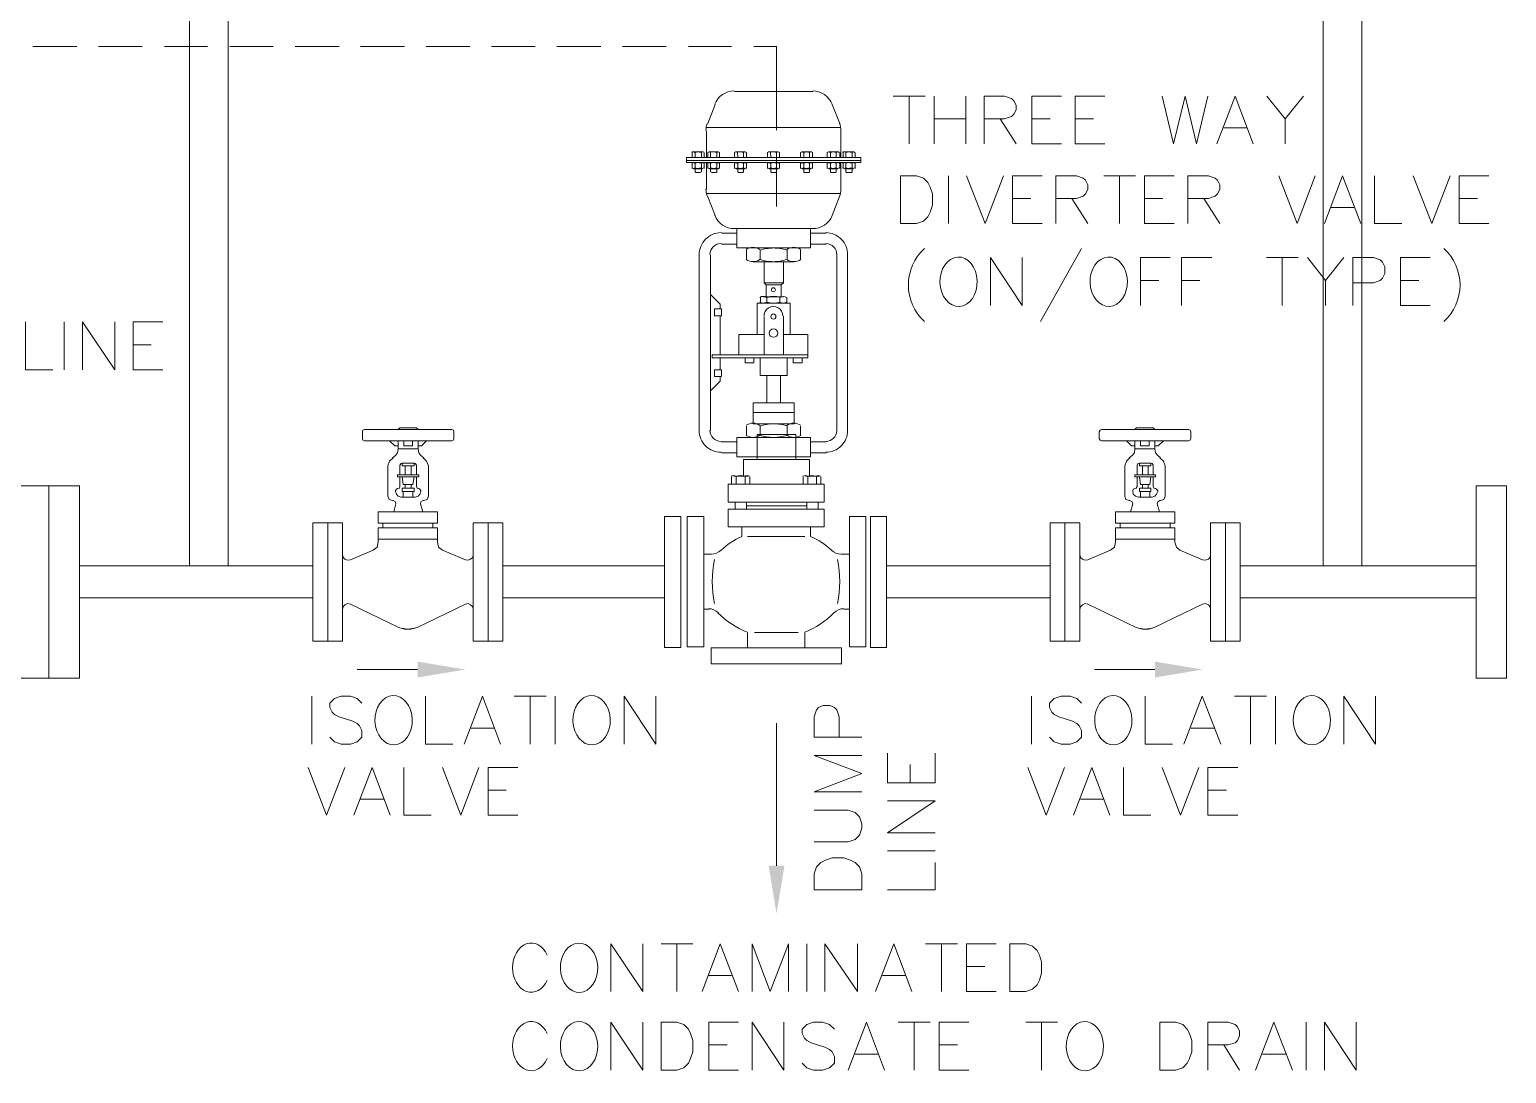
# Model space of a CAD drawing. Header units: inches. Extents: x -25.8 to 20.6, y -10.8 to 19.8.
# Drawn here: x -20.871 to -17.7, y 10.32 to 12.562 of the extents above; entities that cross this region are included whole.
import ezdxf

# ---------------------------------------------------------------- set-up
doc = ezdxf.new("R2010")
doc.units = ezdxf.units.IN
doc.header["$MEASUREMENT"] = 0
doc.layers.add('PDF_$RECOVER_951002102108-21', color=7, linetype='Continuous')
doc.layers.add('PDF_0', color=7, linetype='Continuous')

msp = doc.modelspace()

# ---------------------------------------------------------------- linework, layer by layer
at = {"layer": 'PDF_$RECOVER_951002102108-21', "lineweight": 0}
for points in [[(-20.1511, 11.7031), (-20.1548, 11.7019), (-20.156, 11.6982), (-20.156, 11.6836), (-20.1548, 11.6799), (-20.1511, 11.6787), (-19.9642, 11.6787), (-19.9606, 11.6799), (-19.9594, 11.6836), (-19.9594, 11.6982), (-19.9606, 11.7019), (-19.9642, 11.7031)], [(-18.3775, 11.6836), (-18.3788, 11.6799), (-18.3824, 11.6787), (-18.5693, 11.6787), (-18.5718, 11.6799), (-18.5742, 11.6836), (-18.5742, 11.6982), (-18.5718, 11.7019), (-18.5693, 11.7031), (-18.3824, 11.7031), (-18.3788, 11.7019), (-18.3775, 11.6982)], [(-20.0449, 11.631), (-20.0705, 11.631), (-20.0705, 11.6249), (-20.0449, 11.6249)], [(-20.0351, 11.6054), (-20.0803, 11.6054), (-20.0803, 11.6017), (-20.0351, 11.6017)], [(-20.0449, 11.5773), (-20.0705, 11.5773), (-20.0705, 11.57), (-20.0449, 11.57)], [(-18.4533, 11.6054), (-18.4533, 11.6017), (-18.4972, 11.6017), (-18.4972, 11.6054)], [(-18.4875, 11.57), (-18.4875, 11.5773), (-18.463, 11.5773), (-18.463, 11.57)], [(-19.9948, 11.5016), (-19.9948, 11.526), (-20.0546, 11.526), (-20.062, 11.526), (-20.1218, 11.526), (-20.1218, 11.5016), (-20.062, 11.5016), (-20.0546, 11.5016)], [(-18.4117, 11.5016), (-18.4117, 11.526), (-18.4716, 11.526), (-18.4789, 11.526), (-18.5388, 11.526), (-18.5388, 11.5016), (-18.4789, 11.5016), (-18.4716, 11.5016)], [(-20.2305, 11.2487), (-20.1988, 11.2487), (-20.1988, 11.5028), (-20.2305, 11.5028), (-20.2623, 11.5028), (-20.2623, 11.2487)], [(-19.8861, 11.5016), (-19.8861, 11.3757)], [(-18.6475, 11.2487), (-18.6475, 11.3757), (-18.6475, 11.2499), (-18.6475, 11.3757), (-18.6475, 11.5016), (-18.6475, 11.3757), (-18.6475, 11.5028), (-18.6792, 11.5028), (-18.6792, 11.2487)], [(-18.303, 11.2487), (-18.3348, 11.2487), (-18.3348, 11.5028), (-18.303, 11.5028), (-18.2713, 11.5028), (-18.2713, 11.2487)], [(-19.8861, 11.2499), (-19.8861, 11.3757)]]:
    msp.add_lwpolyline(points, close=True, dxfattribs=at)
for points in [[(-20.0791, 11.7031), (-20.0754, 11.7068)], [(-20.0766, 11.7055), (-20.0754, 11.7068), (-20.0607, 11.7068), (-20.0546, 11.7068), (-20.04, 11.7068), (-20.0363, 11.7031)], [(-20.0387, 11.7055), (-20.04, 11.7068)], [(-18.4948, 11.7055), (-18.4936, 11.7068), (-18.4972, 11.7031)], [(-18.4936, 11.7068), (-18.4789, 11.7068), (-18.4728, 11.7068), (-18.4582, 11.7068)], [(-18.4545, 11.7031), (-18.4582, 11.7068), (-18.4569, 11.7055)], [(-20.0974, 11.6787), (-20.0864, 11.6677), (-20.0791, 11.6677)], [(-20.0791, 11.6787), (-20.0791, 11.6616)], [(-20.0668, 11.6787), (-20.0668, 11.6677), (-20.0607, 11.6677), (-20.0546, 11.6677), (-20.0485, 11.6677), (-20.0485, 11.6787)], [(-20.018, 11.6787), (-20.029, 11.6677), (-20.0363, 11.6677)], [(-20.0363, 11.6787), (-20.0363, 11.6616)], [(-18.5156, 11.6787), (-18.5046, 11.6677), (-18.4972, 11.6677)], [(-18.4972, 11.6787), (-18.4972, 11.6616), (-18.4985, 11.653), (-18.5033, 11.6469), (-18.5095, 11.642)], [(-18.4545, 11.6787), (-18.4545, 11.6616), (-18.4728, 11.6616), (-18.4789, 11.6616), (-18.4972, 11.6616)], [(-18.4667, 11.6787), (-18.4667, 11.6677), (-18.4728, 11.6677), (-18.4789, 11.6677), (-18.485, 11.6677), (-18.485, 11.6787)], [(-18.4362, 11.6787), (-18.4472, 11.6677), (-18.4545, 11.6677)], [(-20.09, 11.642), (-20.0974, 11.6347), (-20.101, 11.6249), (-20.101, 11.5675), (-20.101, 11.5602), (-20.0986, 11.5529), (-20.0913, 11.5504), (-20.09, 11.5504), (-20.0852, 11.548), (-20.0839, 11.5431), (-20.0888, 11.526)], [(-20.0241, 11.642), (-20.0302, 11.6469), (-20.0351, 11.653), (-20.0363, 11.6616), (-20.0546, 11.6616), (-20.0607, 11.6616), (-20.0791, 11.6616), (-20.0803, 11.653), (-20.0852, 11.6469), (-20.0913, 11.642)], [(-20.0265, 11.526), (-20.0314, 11.5431), (-20.0302, 11.548), (-20.0253, 11.5504), (-20.0241, 11.5504), (-20.0168, 11.5529), (-20.0143, 11.5602), (-20.0143, 11.5675), (-20.0143, 11.6249), (-20.018, 11.6347), (-20.0253, 11.642)], [(-18.507, 11.526), (-18.5021, 11.5431), (-18.5033, 11.548), (-18.5082, 11.5504), (-18.5095, 11.5504), (-18.5168, 11.5529), (-18.5192, 11.5602), (-18.5192, 11.5675), (-18.5192, 11.6249), (-18.5156, 11.6347), (-18.5082, 11.642)], [(-18.4545, 11.6616), (-18.4533, 11.653), (-18.4484, 11.6469), (-18.4423, 11.642)], [(-18.4435, 11.642), (-18.4362, 11.6347), (-18.4325, 11.6249), (-18.4325, 11.5675), (-18.4325, 11.5602), (-18.4349, 11.5529), (-18.4423, 11.5504), (-18.4435, 11.5504), (-18.4484, 11.548), (-18.4496, 11.5431), (-18.4447, 11.526)], [(-20.0705, 11.631), (-20.0729, 11.6298), (-20.0754, 11.6262), (-20.0754, 11.6054)], [(-20.0644, 11.6249), (-20.0644, 11.6054)], [(-20.051, 11.6249), (-20.051, 11.6054)], [(-20.04, 11.6054), (-20.04, 11.6262), (-20.0424, 11.6298), (-20.0449, 11.631)], [(-18.4924, 11.6054), (-18.4924, 11.6262), (-18.4911, 11.6298), (-18.4875, 11.631), (-18.4875, 11.6249), (-18.463, 11.6249), (-18.463, 11.631), (-18.4606, 11.6298), (-18.4582, 11.6262), (-18.4582, 11.6054)], [(-18.463, 11.631), (-18.4875, 11.631)], [(-18.4814, 11.6249), (-18.4814, 11.6054)], [(-18.4691, 11.6249), (-18.4691, 11.6054)], [(-20.04, 11.6017), (-20.04, 11.581), (-20.0387, 11.5773), (-20.0351, 11.5761), (-20.0326, 11.5749), (-20.0302, 11.5712), (-20.0302, 11.57), (-20.0326, 11.5639), (-20.0363, 11.5602), (-20.0424, 11.5577), (-20.0729, 11.5577), (-20.0791, 11.5602), (-20.0827, 11.5639), (-20.0852, 11.57), (-20.0852, 11.5712), (-20.0827, 11.5749), (-20.0803, 11.5761), (-20.0766, 11.5773), (-20.0754, 11.581), (-20.0754, 11.6017)], [(-20.0705, 11.6017), (-20.0681, 11.5846), (-20.0473, 11.5846), (-20.0449, 11.6017)], [(-20.0644, 11.5846), (-20.0644, 11.5773)], [(-20.051, 11.5846), (-20.051, 11.5773)], [(-18.4582, 11.6017), (-18.4582, 11.581), (-18.4569, 11.5773), (-18.4533, 11.5761), (-18.4508, 11.5749), (-18.4484, 11.5712), (-18.4484, 11.57), (-18.4508, 11.5639), (-18.4545, 11.5602), (-18.4606, 11.5577), (-18.4899, 11.5577), (-18.496, 11.5602), (-18.5009, 11.5639), (-18.5021, 11.57), (-18.5021, 11.5712), (-18.5009, 11.5749), (-18.4972, 11.5761), (-18.4948, 11.5773), (-18.4924, 11.581), (-18.4924, 11.6017)], [(-18.463, 11.6017), (-18.4655, 11.5846), (-18.485, 11.5846), (-18.4875, 11.6017)], [(-18.4814, 11.5846), (-18.4814, 11.5773)], [(-18.4691, 11.5846), (-18.4691, 11.5773)], [(-20.0681, 11.57), (-20.0681, 11.5577)], [(-20.0473, 11.57), (-20.0473, 11.5577)], [(-18.485, 11.57), (-18.485, 11.5577)], [(-18.4655, 11.57), (-18.4655, 11.5577)], [(-19.9948, 11.4674), (-19.9948, 11.4918), (-20.0546, 11.4918), (-20.062, 11.4918), (-20.1218, 11.4918), (-20.1218, 11.4674)], [(-20.112, 11.5016), (-20.112, 11.4918)], [(-20.0045, 11.5016), (-20.0045, 11.4918)], [(-19.9178, 11.5016), (-19.9178, 11.2487), (-19.8861, 11.2487), (-19.8861, 11.3757), (-19.8861, 11.5028), (-19.9178, 11.5028)], [(-19.8861, 11.5028), (-19.8543, 11.5028), (-19.8543, 11.2487), (-19.8861, 11.2487)], [(-18.6475, 11.5028), (-18.6157, 11.5028)], [(-18.6157, 11.5016), (-18.6157, 11.2487), (-18.6475, 11.2487)], [(-18.4117, 11.4674), (-18.4117, 11.4918), (-18.4716, 11.4918), (-18.4789, 11.4918), (-18.5388, 11.4918), (-18.5388, 11.4674), (-18.5388, 11.4649), (-18.5388, 11.4613), (-18.5412, 11.4503), (-18.5498, 11.4442), (-18.5986, 11.4234), (-18.6047, 11.4222), (-18.6096, 11.4246), (-18.6145, 11.4283), (-18.6157, 11.4344)], [(-18.529, 11.5016), (-18.529, 11.4918)], [(-18.4215, 11.5016), (-18.4215, 11.4918)], [(-20.1988, 11.4344), (-20.1975, 11.4283), (-20.1939, 11.4246), (-20.1878, 11.4222), (-20.1817, 11.4234), (-20.1328, 11.4442), (-20.1243, 11.4503), (-20.1218, 11.4613), (-20.1218, 11.4649), (-20.1218, 11.4674), (-19.9948, 11.4674), (-19.9948, 11.4649), (-19.9948, 11.4613), (-19.9923, 11.4503), (-19.9838, 11.4442), (-19.9349, 11.4234), (-19.9288, 11.4222), (-19.9239, 11.4246), (-19.919, 11.4283), (-19.9178, 11.4344)], [(-18.3348, 11.4344), (-18.336, 11.4283), (-18.3397, 11.4246), (-18.3458, 11.4222), (-18.3519, 11.4234), (-18.4007, 11.4442), (-18.4081, 11.4503), (-18.4117, 11.4613), (-18.4117, 11.4649), (-18.4117, 11.4674), (-18.5388, 11.4674)], [(-19.9178, 11.3171), (-19.919, 11.322), (-19.9239, 11.3269), (-19.9288, 11.3293), (-19.9349, 11.3281), (-20.0387, 11.278), (-20.0522, 11.2744), (-20.0656, 11.2744), (-20.0778, 11.278), (-20.1817, 11.3281), (-20.1878, 11.3293), (-20.1939, 11.3269), (-20.1975, 11.322), (-20.1988, 11.3171)], [(-18.3348, 11.3171), (-18.336, 11.322), (-18.3397, 11.3269), (-18.3458, 11.3293), (-18.3519, 11.3281), (-18.4557, 11.278), (-18.4679, 11.2744), (-18.4814, 11.2744), (-18.4948, 11.278), (-18.5986, 11.3281), (-18.6047, 11.3293), (-18.6096, 11.3269), (-18.6145, 11.322), (-18.6157, 11.3171)], [(-20.0729, 11.2768), (-20.0583, 11.2744), (-20.0436, 11.2768)], [(-18.4899, 11.2768), (-18.4753, 11.2744), (-18.4606, 11.2768)]]:
    msp.add_lwpolyline(points, dxfattribs=at)
at = {"layer": 'PDF_0', "lineweight": 0}
for points in [[(-20.5273, 11.41), (-20.4443, 11.41), (-20.4443, 12.9515), (-20.5273, 12.9515)], [(-18.0099, 11.41), (-18.0929, 11.41), (-18.0929, 12.9515), (-18.0099, 12.9515)], [(-19.4598, 12.287), (-19.4598, 12.276), (-19.086, 12.276), (-19.086, 12.287)], [(-19.0005, 12.1453), (-19.0005, 12.2479), (-18.9663, 12.2479), (-18.9516, 12.243), (-18.9419, 12.2332), (-18.937, 12.2235), (-18.9321, 12.2088), (-18.9321, 12.1844), (-18.937, 12.1697), (-18.9419, 12.1599), (-18.9516, 12.1502), (-18.9663, 12.1453)], [(-19.3999, 11.9474), (-19.3999, 11.9621), (-19.3853, 11.9621), (-19.3853, 11.9474)], [(-19.3853, 11.8167), (-19.3999, 11.8167), (-19.3999, 11.8314), (-19.3853, 11.8314)], [(-19.3156, 11.846), (-19.3156, 11.857), (-19.334, 11.857), (-19.334, 11.846)], [(-19.2118, 11.846), (-19.2118, 11.857), (-19.2313, 11.857), (-19.2313, 11.846)], [(-19.2289, 11.7153), (-19.3169, 11.7153), (-19.3169, 11.7605), (-19.2289, 11.7605)], [(-19.3523, 11.686), (-19.3523, 11.6445), (-19.2729, 11.6445), (-19.1935, 11.6445), (-19.1935, 11.686)], [(-20.8938, 11.1693), (-20.829, 11.1693), (-20.829, 11.5822), (-20.8938, 11.5822)], [(-20.829, 11.1693), (-20.7631, 11.1693), (-20.7631, 11.5822), (-20.829, 11.5822)], [(-19.3706, 11.5468), (-19.1642, 11.5468), (-19.1642, 11.5858), (-19.3706, 11.5858)], [(-17.7644, 11.1693), (-17.6996, 11.1693), (-17.6996, 11.5822), (-17.7644, 11.5822)], [(-19.472, 11.5162), (-19.472, 11.2353), (-19.5074, 11.2353), (-19.5074, 11.5162)], [(-19.4231, 11.2365), (-19.4231, 11.5162), (-19.4585, 11.5162), (-19.4585, 11.377), (-19.4585, 11.2365)], [(-19.3706, 11.5321), (-19.3706, 11.4942), (-19.1642, 11.4942), (-19.1642, 11.5321)], [(-19.1104, 11.2365), (-19.1104, 11.5162), (-19.075, 11.5162), (-19.075, 11.377), (-19.075, 11.2365)], [(-19.031, 11.5162), (-19.031, 11.2353), (-19.0652, 11.2353), (-19.0652, 11.5162)], [(-19.0836, 10.7149), (-19.1862, 10.7149), (-19.1862, 10.7491), (-19.1813, 10.7638), (-19.1715, 10.7736), (-19.1617, 10.7784), (-19.1471, 10.7833), (-19.1226, 10.7833), (-19.108, 10.7784), (-19.0982, 10.7736), (-19.0884, 10.7638), (-19.0836, 10.7491)], [(-18.766, 10.4963), (-18.766, 10.5989), (-18.7318, 10.5989), (-18.7171, 10.594), (-18.7073, 10.5842), (-18.7024, 10.5745), (-18.6976, 10.5598), (-18.6976, 10.5354), (-18.7024, 10.5207), (-18.7073, 10.5109), (-18.7171, 10.5012), (-18.7318, 10.4963)], [(-19.5147, 10.3277), (-19.5147, 10.4303), (-19.4805, 10.4303), (-19.4659, 10.4254), (-19.4561, 10.4157), (-19.4512, 10.4059), (-19.4463, 10.3912), (-19.4463, 10.3668), (-19.4512, 10.3521), (-19.4561, 10.3424), (-19.4659, 10.3326), (-19.4805, 10.3277)], [(-18.4435, 10.3277), (-18.4435, 10.4303), (-18.4093, 10.4303), (-18.3946, 10.4254), (-18.3849, 10.4157), (-18.38, 10.4059), (-18.3751, 10.3912), (-18.3751, 10.3668), (-18.38, 10.3521), (-18.3849, 10.3424), (-18.3946, 10.3326), (-18.4093, 10.3277)]]:
    msp.add_lwpolyline(points, close=True, dxfattribs=at)
for points in [[(-20.8632, 12.5252), (-20.7692, 12.5252)], [(-20.7228, 12.5252), (-20.6287, 12.5252)], [(-20.5811, 12.5252), (-20.4883, 12.5252)], [(-20.4406, 12.5252), (-20.3478, 12.5252)], [(-20.3001, 12.5252), (-20.2061, 12.5252)], [(-20.1597, 12.5252), (-20.0656, 12.5252)], [(-20.0192, 12.5252), (-19.9251, 12.5252)], [(-19.8787, 12.5252), (-19.7847, 12.5252)], [(-19.7383, 12.5252), (-19.6442, 12.5252)], [(-19.5978, 12.5252), (-19.5037, 12.5252)], [(-19.4561, 12.5252), (-19.3633, 12.5252)], [(-19.3156, 12.5252), (-19.2668, 12.5252), (-19.2668, 12.4287)], [(-19.2668, 12.4616), (-19.2668, 12.3456)], [(-19.4146, 12.3603), (-19.3987, 12.4006)], [(-19.3572, 12.4287), (-19.1886, 12.4287)], [(-19.1312, 12.3603), (-19.1471, 12.4006)], [(-19.0164, 12.4189), (-18.948, 12.4189)], [(-18.9822, 12.4189), (-18.9822, 12.3163)], [(-18.9284, 12.3163), (-18.9284, 12.4189)], [(-18.86, 12.4189), (-18.86, 12.3163)], [(-18.8209, 12.3163), (-18.8209, 12.4189), (-18.777, 12.4189), (-18.7623, 12.414), (-18.7574, 12.4091), (-18.7525, 12.3993), (-18.7525, 12.3896), (-18.7574, 12.3798), (-18.7623, 12.3749), (-18.777, 12.37), (-18.8209, 12.37)], [(-18.6548, 12.3163), (-18.7183, 12.3163), (-18.7183, 12.4189), (-18.6548, 12.4189)], [(-18.562, 12.3163), (-18.6255, 12.3163), (-18.6255, 12.4189), (-18.562, 12.4189)], [(-18.4386, 12.4189), (-18.4142, 12.3163), (-18.3897, 12.4189), (-18.3653, 12.3163), (-18.3409, 12.4189)], [(-18.3213, 12.3163), (-18.2823, 12.4189), (-18.2432, 12.3163)], [(-18.2139, 12.4189), (-18.1748, 12.37), (-18.1357, 12.4189)], [(-18.9284, 12.37), (-18.86, 12.37)], [(-18.7867, 12.37), (-18.7525, 12.3163)], [(-18.7183, 12.37), (-18.6792, 12.37)], [(-18.6255, 12.37), (-18.5864, 12.37)], [(-18.1748, 12.37), (-18.1748, 12.3163)], [(-19.417, 12.3517), (-19.1287, 12.3517)], [(-19.417, 12.287), (-19.417, 12.3444)], [(-18.3067, 12.3505), (-18.2578, 12.3505)], [(-19.4598, 12.2809), (-19.086, 12.2809)], [(-19.4219, 12.298), (-19.4219, 12.287), (-19.4476, 12.287), (-19.4476, 12.298)], [(-19.4476, 12.2638), (-19.4476, 12.2748)], [(-19.4256, 12.2992), (-19.4451, 12.2992)], [(-19.4256, 12.276), (-19.4451, 12.276)], [(-19.428, 12.298), (-19.428, 12.287)], [(-19.428, 12.2638), (-19.428, 12.2748)], [(-19.4219, 12.2638), (-19.4219, 12.2748)], [(-19.417, 12.276), (-19.417, 12.2186)], [(-19.3914, 12.2992), (-19.4121, 12.2992)], [(-19.3914, 12.276), (-19.4109, 12.276)], [(-19.334, 12.2992), (-19.3547, 12.2992)], [(-19.334, 12.276), (-19.3535, 12.276)], [(-19.2631, 12.2992), (-19.2839, 12.2992)], [(-19.2631, 12.276), (-19.2827, 12.276)], [(-19.2668, 12.2992), (-19.2668, 12.1819)], [(-19.2118, 12.2992), (-19.191, 12.2992)], [(-19.2118, 12.276), (-19.1923, 12.276)], [(-19.1544, 12.2992), (-19.1336, 12.2992)], [(-19.1544, 12.276), (-19.1349, 12.276)], [(-19.1312, 12.2638), (-19.1312, 12.2748)], [(-19.1239, 12.298), (-19.1239, 12.287), (-19.0982, 12.287), (-19.0982, 12.298)], [(-19.1239, 12.2638), (-19.1239, 12.2748)], [(-19.1202, 12.2992), (-19.1007, 12.2992)], [(-19.1202, 12.276), (-19.1019, 12.276)], [(-19.1043, 12.298), (-19.1043, 12.287)], [(-19.1043, 12.2638), (-19.1043, 12.2748)], [(-19.0982, 12.2638), (-19.0982, 12.2748)], [(-19.4256, 12.2625), (-19.4451, 12.2625)], [(-19.4414, 12.2625), (-19.4414, 12.2564), (-19.4402, 12.2552), (-19.4305, 12.2552), (-19.428, 12.2564), (-19.428, 12.2625)], [(-19.3914, 12.2625), (-19.4109, 12.2625)], [(-19.4085, 12.2625), (-19.4085, 12.2564), (-19.406, 12.2552), (-19.3962, 12.2552), (-19.395, 12.2564), (-19.395, 12.2625)], [(-19.334, 12.2625), (-19.3535, 12.2625)], [(-19.3498, 12.2625), (-19.3498, 12.2564), (-19.3486, 12.2552), (-19.3388, 12.2552), (-19.3376, 12.2564), (-19.3376, 12.2625)], [(-19.2631, 12.2625), (-19.2827, 12.2625)], [(-19.279, 12.2625), (-19.279, 12.2564), (-19.2778, 12.2552), (-19.268, 12.2552), (-19.2668, 12.2564), (-19.2668, 12.2625)], [(-19.2118, 12.2625), (-19.1923, 12.2625)], [(-19.1959, 12.2625), (-19.1959, 12.2564), (-19.1971, 12.2552), (-19.2069, 12.2552), (-19.2081, 12.2564), (-19.2081, 12.2625)], [(-19.1544, 12.2625), (-19.1349, 12.2625)], [(-19.1385, 12.2625), (-19.1385, 12.2564), (-19.1397, 12.2552), (-19.1495, 12.2552), (-19.1507, 12.2564), (-19.1507, 12.2625)], [(-19.1202, 12.2625), (-19.1019, 12.2625)], [(-19.1043, 12.2625), (-19.1043, 12.2564), (-19.1055, 12.2552), (-19.1165, 12.2552), (-19.1178, 12.2564), (-19.1178, 12.2625)], [(-18.8979, 12.1453), (-18.8979, 12.2479)], [(-18.8588, 12.2479), (-18.8185, 12.1453), (-18.7794, 12.2479)], [(-18.6963, 12.1453), (-18.7599, 12.1453), (-18.7599, 12.2479), (-18.6963, 12.2479)], [(-18.667, 12.1453), (-18.667, 12.2479), (-18.6231, 12.2479), (-18.6084, 12.243), (-18.6035, 12.2381), (-18.5986, 12.2283), (-18.5986, 12.2186), (-18.6035, 12.2088), (-18.6084, 12.2039), (-18.6231, 12.199), (-18.667, 12.199)], [(-18.5644, 12.2479), (-18.496, 12.2479)], [(-18.5302, 12.2479), (-18.5302, 12.1453)], [(-18.413, 12.1453), (-18.4765, 12.1453), (-18.4765, 12.2479), (-18.413, 12.2479)], [(-18.3836, 12.1453), (-18.3836, 12.2479), (-18.3397, 12.2479), (-18.325, 12.243), (-18.3201, 12.2381), (-18.3152, 12.2283), (-18.3152, 12.2186), (-18.3201, 12.2088), (-18.325, 12.2039), (-18.3397, 12.199), (-18.3836, 12.199)], [(-18.1882, 12.2479), (-18.1491, 12.1453), (-18.11, 12.2479)], [(-18.0905, 12.1453), (-18.0514, 12.2479), (-18.0123, 12.1453)], [(-17.983, 12.2479), (-17.983, 12.1453), (-17.9244, 12.1453)], [(-17.8999, 12.2479), (-17.8596, 12.1453), (-17.8205, 12.2479)], [(-17.7375, 12.1453), (-17.801, 12.1453), (-17.801, 12.2479), (-17.7375, 12.2479)], [(-19.417, 12.21), (-19.1287, 12.21)], [(-19.4146, 12.2027), (-19.3987, 12.1624)], [(-18.7599, 12.199), (-18.7208, 12.199)], [(-18.6328, 12.199), (-18.5986, 12.1453)], [(-18.4765, 12.199), (-18.4374, 12.199)], [(-18.3494, 12.199), (-18.3152, 12.1453)], [(-18.0758, 12.1795), (-18.027, 12.1795)], [(-17.801, 12.199), (-17.7619, 12.199)], [(-19.3523, 12.1245), (-19.3853, 12.1245)], [(-19.1935, 12.1343), (-19.1935, 12.0928), (-19.3523, 12.0928), (-19.3523, 12.1343)], [(-19.1935, 12.1245), (-19.1605, 12.1245)], [(-19.3523, 12.1013), (-19.3853, 12.1013)], [(-19.3315, 12.0879), (-19.3315, 12.0671)], [(-19.3169, 12.0928), (-19.2289, 12.0928)], [(-19.2436, 12.0879), (-19.2436, 12.0671)], [(-19.2155, 12.0879), (-19.2155, 12.0671)], [(-19.1935, 12.1013), (-19.1605, 12.1013)], [(-18.6121, 12.0915), (-18.7, 11.9352)], [(-19.4085, 11.7007), (-19.4085, 12.0781)], [(-19.3169, 12.0634), (-19.2289, 12.0634)], [(-19.2936, 12.0634), (-19.2936, 12.0182), (-19.2521, 12.0182), (-19.2521, 12.0634)], [(-18.8075, 11.9694), (-18.8075, 12.072), (-18.7391, 11.9694), (-18.7391, 12.072)], [(-18.485, 11.9694), (-18.485, 12.072), (-18.4215, 12.072)], [(-18.3971, 11.9694), (-18.3971, 12.072), (-18.3323, 12.072)], [(-18.2151, 12.072), (-18.1467, 12.072)], [(-18.1809, 12.072), (-18.1809, 11.9694)], [(-18.1271, 12.072), (-18.088, 12.0231), (-18.049, 12.072)], [(-18.0294, 11.9694), (-18.0294, 12.072), (-17.9854, 12.072), (-17.9708, 12.0671), (-17.9659, 12.0622), (-17.961, 12.0524), (-17.961, 12.0378), (-17.9659, 12.028), (-17.9708, 12.0231), (-17.9854, 12.0182), (-18.0294, 12.0182)], [(-17.8633, 11.9694), (-17.9268, 11.9694), (-17.9268, 12.072), (-17.8633, 12.072)], [(-19.2936, 12.0182), (-19.2888, 12.0134)], [(-19.2521, 12.0182), (-19.257, 12.0134)], [(-18.485, 12.0231), (-18.4459, 12.0231)], [(-18.3971, 12.0231), (-18.358, 12.0231)], [(-18.088, 12.0231), (-18.088, 11.9694)], [(-17.9268, 12.0231), (-17.8877, 12.0231)], [(-19.4085, 11.9926), (-19.3877, 11.9718), (-19.3877, 11.9621)], [(-19.301, 11.9755), (-19.301, 11.9865)], [(-19.2949, 11.9877), (-19.2521, 11.9877)], [(-19.2888, 11.9877), (-19.2888, 12.0134), (-19.257, 12.0134), (-19.257, 11.9877)], [(-19.3083, 11.9071), (-19.3083, 11.9743), (-19.2375, 11.9743), (-19.2375, 11.9071)], [(-19.2949, 11.9743), (-19.2521, 11.9743)], [(-20.8791, 11.934), (-20.8791, 11.8314), (-20.8205, 11.8314)], [(-20.7961, 11.8314), (-20.7961, 11.934)], [(-20.757, 11.8314), (-20.757, 11.934), (-20.6874, 11.8314), (-20.6874, 11.934)], [(-20.5847, 11.8314), (-20.6483, 11.8314), (-20.6483, 11.934), (-20.5847, 11.934)], [(-19.3877, 11.9474), (-19.3877, 11.8631)], [(-19.2936, 11.945), (-19.2936, 11.8631)], [(-19.2521, 11.9462), (-19.2521, 11.8631)], [(-19.1996, 11.8631), (-19.4048, 11.8631), (-19.4048, 11.857), (-19.1996, 11.857), (-19.1996, 11.9071), (-19.2521, 11.9071)], [(-19.2936, 11.9071), (-19.3474, 11.9071), (-19.3474, 11.8631)], [(-20.6483, 11.8851), (-20.6092, 11.8851)], [(-19.3877, 11.8314), (-19.3877, 11.857)], [(-19.3022, 11.857), (-19.3022, 11.8191), (-19.2436, 11.8191), (-19.2436, 11.857)], [(-19.3877, 11.8167), (-19.3877, 11.8069), (-19.4085, 11.7862)], [(-19.2582, 11.7605), (-19.2582, 11.8191), (-19.2875, 11.8191), (-19.2875, 11.7605)], [(-19.3169, 11.7398), (-19.2289, 11.7398)], [(-19.3315, 11.7104), (-19.3315, 11.6897)], [(-19.2436, 11.7104), (-19.2436, 11.6897)], [(-19.2155, 11.7104), (-19.2155, 11.6897)], [(-19.3523, 11.6762), (-19.3853, 11.6762)], [(-19.3169, 11.686), (-19.2289, 11.686)], [(-19.2252, 11.6384), (-19.2252, 11.6921), (-19.2668, 11.6921), (-19.3083, 11.6921), (-19.3083, 11.6384)], [(-19.1935, 11.6762), (-19.1605, 11.6762)], [(-19.3523, 11.653), (-19.3853, 11.653)], [(-19.1959, 11.6029), (-19.1959, 11.6384), (-19.3376, 11.6384), (-19.3376, 11.6029)], [(-19.1935, 11.653), (-19.1605, 11.653)], [(-19.3633, 11.6017), (-19.3633, 11.5858), (-19.3242, 11.5858), (-19.3242, 11.6017)], [(-19.3584, 11.6029), (-19.3278, 11.6029)], [(-19.3535, 11.6017), (-19.3535, 11.5858)], [(-19.334, 11.6017), (-19.334, 11.5858)], [(-19.2094, 11.6017), (-19.2094, 11.5858), (-19.1715, 11.5858), (-19.1715, 11.6017)], [(-19.2045, 11.6029), (-19.1752, 11.6029)], [(-19.1996, 11.6017), (-19.1996, 11.5858)], [(-19.1813, 11.6017), (-19.1813, 11.5858)], [(-19.3559, 11.5321), (-19.3559, 11.5468)], [(-19.3315, 11.5468), (-19.3315, 11.5321)], [(-19.202, 11.5321), (-19.202, 11.5468)], [(-19.1776, 11.5468), (-19.1776, 11.5321)], [(-19.3315, 11.5394), (-19.202, 11.5394)], [(-20.2305, 11.2487), (-20.2305, 11.4051), (-20.2305, 11.5028)], [(-18.303, 11.2487), (-18.303, 11.4051), (-18.303, 11.5028)], [(-19.2057, 11.4735), (-19.3291, 11.4735)], [(-20.7631, 11.41), (-20.2623, 11.41)], [(-20.2623, 11.4051), (-20.2623, 11.3464)], [(-19.8543, 11.41), (-19.5074, 11.41)], [(-19.031, 11.41), (-18.6792, 11.41)], [(-18.2713, 11.41), (-17.7644, 11.41), (-17.7644, 11.3415), (-18.2713, 11.3415)], [(-18.2713, 11.4051), (-18.2713, 11.3464)], [(-20.2623, 11.3415), (-20.7631, 11.3415)], [(-19.5074, 11.3415), (-19.8543, 11.3415)], [(-18.6792, 11.3415), (-19.031, 11.3415)], [(-19.4231, 11.3171), (-19.4121, 11.3171)], [(-19.1104, 11.3171), (-19.1214, 11.3171)], [(-19.3291, 11.267), (-19.3291, 11.2341)], [(-19.3144, 11.267), (-19.2204, 11.267)], [(-19.2057, 11.267), (-19.2057, 11.2341)], [(-19.1263, 11.1999), (-19.4072, 11.1999), (-19.4072, 11.2341), (-19.1275, 11.2341), (-19.1275, 11.1999)], [(-20.0375, 11.1876), (-20.167, 11.1876)], [(-18.4545, 11.1876), (-18.584, 11.1876)], [(-20.2647, 11.0276), (-20.2647, 11.1302)], [(-20.1572, 11.1156), (-20.167, 11.1253), (-20.1817, 11.1302), (-20.2012, 11.1302), (-20.2159, 11.1253), (-20.2256, 11.1156), (-20.2256, 11.1058), (-20.2207, 11.096), (-20.2159, 11.0911), (-20.2061, 11.0863), (-20.1768, 11.0765), (-20.167, 11.0716), (-20.1621, 11.0667), (-20.1572, 11.0569), (-20.1572, 11.0423), (-20.167, 11.0325), (-20.1817, 11.0276), (-20.2012, 11.0276), (-20.2159, 11.0325), (-20.2256, 11.0423)], [(-20.0204, 11.1302), (-20.0204, 11.0276), (-19.9618, 11.0276)], [(-19.9374, 11.0276), (-19.8983, 11.1302), (-19.8592, 11.0276)], [(-19.8299, 11.1302), (-19.7615, 11.1302)], [(-19.7957, 11.1302), (-19.7957, 11.0276)], [(-19.7419, 11.0276), (-19.7419, 11.1302)], [(-19.5941, 11.0276), (-19.5941, 11.1302), (-19.5257, 11.0276), (-19.5257, 11.1302)], [(-18.7195, 11.0276), (-18.7195, 11.1302)], [(-18.6121, 11.1156), (-18.6218, 11.1253), (-18.6365, 11.1302), (-18.656, 11.1302), (-18.6707, 11.1253), (-18.6805, 11.1156), (-18.6805, 11.1058), (-18.6756, 11.096), (-18.6707, 11.0911), (-18.6609, 11.0863), (-18.6316, 11.0765), (-18.6218, 11.0716), (-18.6169, 11.0667), (-18.6121, 11.0569), (-18.6121, 11.0423), (-18.6218, 11.0325), (-18.6365, 11.0276), (-18.656, 11.0276), (-18.6707, 11.0325), (-18.6805, 11.0423)], [(-18.4753, 11.1302), (-18.4753, 11.0276), (-18.4166, 11.0276)], [(-18.3922, 11.0276), (-18.3531, 11.1302), (-18.3128, 11.0276)], [(-18.2835, 11.1302), (-18.2151, 11.1302)], [(-18.2493, 11.1302), (-18.2493, 11.0276)], [(-18.1955, 11.0276), (-18.1955, 11.1302)], [(-18.049, 11.0276), (-18.049, 11.1302), (-17.9806, 11.0276), (-17.9806, 11.1302)], [(-19.0836, 11.0423), (-19.1862, 11.0423), (-19.1862, 11.0863), (-19.1813, 11.1009), (-19.1764, 11.1058), (-19.1666, 11.1107), (-19.152, 11.1107), (-19.1422, 11.1058), (-19.1373, 11.1009), (-19.1324, 11.0863), (-19.1324, 11.0423)], [(-19.2668, 10.7662), (-19.2668, 11.0728)], [(-19.9227, 11.0618), (-19.8738, 11.0618)], [(-18.3775, 11.0618), (-18.3275, 11.0618)], [(-18.926, 11.0081), (-18.926, 10.9446), (-19.0286, 10.9446), (-19.0286, 11.0081)], [(-20.2721, 10.9775), (-20.233, 10.8749), (-20.1939, 10.9775)], [(-20.1743, 10.8749), (-20.1352, 10.9775), (-20.0962, 10.8749)], [(-20.0668, 10.9775), (-20.0668, 10.8749), (-20.0082, 10.8749)], [(-19.9838, 10.9775), (-19.9447, 10.8749), (-19.9056, 10.9775)], [(-19.8225, 10.8749), (-19.8861, 10.8749), (-19.8861, 10.9775), (-19.8225, 10.9775)], [(-19.0836, 10.925), (-19.1862, 10.925), (-19.0836, 10.9641), (-19.1862, 11.0032), (-19.0836, 11.0032)], [(-18.9797, 10.9446), (-18.9797, 10.9837)], [(-18.7269, 10.9775), (-18.6878, 10.8749), (-18.6487, 10.9775)], [(-18.6292, 10.8749), (-18.5901, 10.9775), (-18.551, 10.8749)], [(-18.5217, 10.9775), (-18.5217, 10.8749), (-18.463, 10.8749)], [(-18.4386, 10.9775), (-18.3995, 10.8749), (-18.3604, 10.9775)], [(-18.2762, 10.8749), (-18.3409, 10.8749), (-18.3409, 10.9775), (-18.2762, 10.9775)], [(-20.1597, 10.9091), (-20.1108, 10.9091)], [(-19.8861, 10.9287), (-19.847, 10.9287)], [(-18.6145, 10.9091), (-18.5656, 10.9091)], [(-18.3409, 10.9287), (-18.3006, 10.9287)], [(-19.1862, 10.8175), (-19.1129, 10.8175), (-19.0982, 10.8224), (-19.0884, 10.8322), (-19.0836, 10.8468), (-19.0836, 10.8566), (-19.0884, 10.8713), (-19.0982, 10.881), (-19.1129, 10.8859), (-19.1862, 10.8859)], [(-18.926, 10.8371), (-19.0286, 10.8371), (-18.926, 10.9055), (-19.0286, 10.9055)], [(-19.0286, 10.798), (-18.926, 10.798)], [(-19.0286, 10.7149), (-18.926, 10.7149), (-18.926, 10.7736)], [(-19.6222, 10.4963), (-19.6222, 10.5989), (-19.5538, 10.4963), (-19.5538, 10.5989)], [(-19.5147, 10.5989), (-19.4463, 10.5989)], [(-19.4805, 10.5989), (-19.4805, 10.4963)], [(-19.4268, 10.4963), (-19.3877, 10.5989), (-19.3486, 10.4963)], [(-19.3193, 10.4963), (-19.3193, 10.5989), (-19.2802, 10.4963), (-19.2411, 10.5989), (-19.2411, 10.4963)], [(-19.202, 10.4963), (-19.202, 10.5989)], [(-19.1629, 10.4963), (-19.1629, 10.5989), (-19.0933, 10.4963), (-19.0933, 10.5989)], [(-19.0542, 10.4963), (-19.0151, 10.5989), (-18.9761, 10.4963)], [(-18.9467, 10.5989), (-18.8783, 10.5989)], [(-18.9125, 10.5989), (-18.9125, 10.4963)], [(-18.7953, 10.4963), (-18.8588, 10.4963), (-18.8588, 10.5989), (-18.7953, 10.5989)], [(-19.4121, 10.5305), (-19.3633, 10.5305)], [(-19.0396, 10.5305), (-18.9907, 10.5305)], [(-18.8588, 10.55), (-18.8197, 10.55)], [(-19.6222, 10.3277), (-19.6222, 10.4303), (-19.5538, 10.3277), (-19.5538, 10.4303)], [(-19.3486, 10.3277), (-19.4121, 10.3277), (-19.4121, 10.4303), (-19.3486, 10.4303)], [(-19.3193, 10.3277), (-19.3193, 10.4303), (-19.2509, 10.3277), (-19.2509, 10.4303)], [(-19.1422, 10.4157), (-19.1532, 10.4254), (-19.1678, 10.4303), (-19.1874, 10.4303), (-19.202, 10.4254), (-19.2118, 10.4157), (-19.2118, 10.4059), (-19.2069, 10.3961), (-19.202, 10.3912), (-19.1923, 10.3864), (-19.1629, 10.3766), (-19.1532, 10.3717), (-19.1471, 10.3668), (-19.1422, 10.357), (-19.1422, 10.3424), (-19.1532, 10.3326), (-19.1678, 10.3277), (-19.1874, 10.3277), (-19.202, 10.3326), (-19.2118, 10.3424)], [(-19.1129, 10.3277), (-19.0738, 10.4303), (-19.0347, 10.3277)], [(-19.0054, 10.4303), (-18.937, 10.4303)], [(-18.9712, 10.4303), (-18.9712, 10.3277)], [(-18.8539, 10.3277), (-18.9174, 10.3277), (-18.9174, 10.4303), (-18.8539, 10.4303)], [(-18.7318, 10.4303), (-18.6634, 10.4303)], [(-18.6976, 10.4303), (-18.6976, 10.3277)], [(-18.3409, 10.3277), (-18.3409, 10.4303), (-18.2969, 10.4303), (-18.2823, 10.4254), (-18.2774, 10.4206), (-18.2725, 10.4108), (-18.2725, 10.401), (-18.2774, 10.3912), (-18.2823, 10.3864), (-18.2969, 10.3815), (-18.3409, 10.3815)], [(-18.2383, 10.3277), (-18.1992, 10.4303), (-18.1589, 10.3277)], [(-18.1296, 10.3277), (-18.1296, 10.4303)], [(-18.0905, 10.3277), (-18.0905, 10.4303), (-18.0221, 10.3277), (-18.0221, 10.4303)], [(-19.4121, 10.3815), (-19.373, 10.3815)], [(-18.9174, 10.3815), (-18.8783, 10.3815)], [(-18.3067, 10.3815), (-18.2725, 10.3277)], [(-19.0982, 10.3619), (-19.0493, 10.3619)], [(-18.2236, 10.3619), (-18.1735, 10.3619)]]:
    msp.add_lwpolyline(points, dxfattribs=at)
for points in [[(-19.1287, 12.287), (-19.1287, 12.3444, 0.092058), (-19.1317, 12.361)], [(-19.4231, 12.2982, 0.310535), (-19.4297, 12.2982, 0.15923), (-19.4414, 12.298), (-19.4414, 12.287)], [(-19.4414, 12.2638), (-19.4414, 12.2748, -0.079118), (-19.4359, 12.276, -0.079118), (-19.4297, 12.275, -0.310535), (-19.4231, 12.275)], [(-19.3951, 12.2982, -0.310535), (-19.3889, 12.298), (-19.3889, 12.287), (-19.4146, 12.287), (-19.4146, 12.298, -0.3336), (-19.4085, 12.298), (-19.4085, 12.287)], [(-19.4146, 12.2638), (-19.4146, 12.2748, -0.310507), (-19.4085, 12.2748), (-19.4085, 12.2638)], [(-19.408, 12.2982, -0.15923), (-19.395, 12.298), (-19.395, 12.287)], [(-19.3955, 12.275, 0.079118), (-19.4017, 12.276, 0.079118), (-19.408, 12.275)], [(-19.3994, 12.1629, 0.310323), (-19.3572, 12.1343), (-19.1892, 12.1343, 0.310323), (-19.1471, 12.1624), (-19.1317, 12.2032, 0.092058), (-19.1287, 12.2186), (-19.1287, 12.276)], [(-19.3889, 12.2638), (-19.3889, 12.2748, 0.310535), (-19.395, 12.2748), (-19.395, 12.2638)], [(-19.3377, 12.2982, -0.310507), (-19.3315, 12.298), (-19.3315, 12.287), (-19.3572, 12.287), (-19.3572, 12.298, -0.333629), (-19.3508, 12.2981)], [(-19.3572, 12.2638), (-19.3572, 12.2748, -0.310535), (-19.351, 12.275)], [(-19.3498, 12.287), (-19.3506, 12.2982, -0.15923), (-19.3376, 12.298), (-19.3376, 12.287)], [(-19.3498, 12.2638), (-19.3498, 12.2748, -0.079118), (-19.3443, 12.276, -0.079118), (-19.3381, 12.275)], [(-19.3315, 12.2638), (-19.3315, 12.2748, 0.310507), (-19.3376, 12.2748), (-19.3376, 12.2638)], [(-19.2669, 12.2982, -0.310535), (-19.2607, 12.298), (-19.2607, 12.287), (-19.2863, 12.287), (-19.2863, 12.298, -0.333629), (-19.2799, 12.2981)], [(-19.2863, 12.2638), (-19.2863, 12.2748, -0.310535), (-19.2801, 12.275)], [(-19.279, 12.287), (-19.2798, 12.2982, -0.15923), (-19.2668, 12.298), (-19.2668, 12.287)], [(-19.279, 12.2638), (-19.279, 12.2748, -0.079118), (-19.2735, 12.276, -0.079118), (-19.2672, 12.275)], [(-19.2607, 12.2638), (-19.2607, 12.2748, 0.310535), (-19.2668, 12.2748), (-19.2668, 12.2638)], [(-19.2093, 12.2982, 0.310535), (-19.2155, 12.298), (-19.2155, 12.287), (-19.1898, 12.287), (-19.1898, 12.298, 0.3336), (-19.1959, 12.298), (-19.1959, 12.287)], [(-19.2155, 12.2638), (-19.2155, 12.2748, -0.310535), (-19.2093, 12.275)], [(-19.1964, 12.2982, 0.15923), (-19.2081, 12.298), (-19.2081, 12.287)], [(-19.2081, 12.2638), (-19.2081, 12.2748, -0.079118), (-19.2026, 12.276, -0.079118), (-19.1964, 12.275)], [(-19.1898, 12.2638), (-19.1898, 12.2748, 0.310535), (-19.1959, 12.2748), (-19.1959, 12.2638)], [(-19.1519, 12.2982, 0.310535), (-19.1581, 12.298), (-19.1581, 12.287), (-19.1312, 12.287), (-19.1312, 12.298)], [(-19.1581, 12.2638), (-19.1581, 12.2748, -0.310535), (-19.1519, 12.275)], [(-19.1385, 12.287), (-19.139, 12.2982, 0.15923), (-19.1507, 12.298), (-19.1507, 12.287)], [(-19.1385, 12.2638), (-19.1385, 12.2748, 0.079118), (-19.1452, 12.276, 0.079118), (-19.1507, 12.2748), (-19.1507, 12.2638)], [(-19.0992, 12.2981, 0.3336), (-19.106, 12.2982, 0.15923), (-19.1178, 12.298), (-19.1178, 12.287)], [(-19.1178, 12.2638), (-19.1178, 12.2748, -0.079118), (-19.1123, 12.276, -0.079118), (-19.106, 12.275, -0.310535), (-19.0994, 12.275)], [(-19.4488, 12.2647, 0.310535), (-19.4422, 12.2648, 0.079118), (-19.4359, 12.2638, 0.079118), (-19.4297, 12.2648, 0.310535), (-19.4231, 12.2647)], [(-19.4146, 12.2647, 0.310507), (-19.408, 12.2648, 0.079141), (-19.4017, 12.2638, 0.079118), (-19.3955, 12.2648, 0.310535), (-19.3889, 12.2647)], [(-19.3572, 12.2647, 0.310535), (-19.3506, 12.2648, 0.079118), (-19.3443, 12.2638, 0.079141), (-19.3381, 12.2648, 0.310507), (-19.3315, 12.2647)], [(-19.2864, 12.2647, 0.310535), (-19.2798, 12.2648, 0.079118), (-19.2735, 12.2638, 0.079141), (-19.2672, 12.2648, 0.310535), (-19.2606, 12.2647)], [(-19.2155, 12.2647, 0.310507), (-19.2089, 12.2648, 0.079141), (-19.2026, 12.2638, 0.079141), (-19.1964, 12.2648, 0.310535), (-19.1898, 12.2647)], [(-19.1581, 12.2647, 0.310507), (-19.1515, 12.2648, 0.079141), (-19.1452, 12.2638, 0.079118), (-19.139, 12.2648, 0.310535), (-19.1324, 12.2647)], [(-19.1251, 12.2647, 0.310535), (-19.1185, 12.2648, 0.079141), (-19.1123, 12.2638, 0.079141), (-19.106, 12.2648, 0.310507), (-19.0994, 12.2647)], [(-19.3859, 12.1257, 0.414214), (-19.4329, 12.0781), (-19.4329, 11.7007, 0.414214), (-19.3859, 11.6542)], [(-19.1611, 12.1257, -0.414214), (-19.1141, 12.0781), (-19.1141, 11.7007, -0.414214), (-19.1611, 11.6542)], [(-19.2445, 12.0881, 0.079117), (-19.2735, 12.0928, 0.079117), (-19.3022, 12.0879), (-19.3022, 12.0671)], [(-19.1611, 12.1025, -0.414213), (-19.1373, 12.0781), (-19.1373, 11.7007, -0.414213), (-19.1611, 11.6775)], [(-19.3322, 12.068, 0.310533), (-19.3025, 12.0681, 0.079117), (-19.2735, 12.0634, 0.079117), (-19.2445, 12.0681, 0.310533), (-19.2148, 12.068)], [(-19.2448, 11.9755), (-19.2448, 11.9865, 0.310532), (-19.2594, 11.9865), (-19.2594, 11.9767, -0.079117), (-19.2735, 11.9743, -0.079117), (-19.2875, 11.9767), (-19.2875, 11.9865, -0.079117), (-19.2735, 11.9889, -0.079117), (-19.2593, 11.9867)], [(-19.2445, 11.7107, 0.079117), (-19.2735, 11.7153, 0.079117), (-19.3022, 11.7104), (-19.3022, 11.6897)], [(-19.3322, 11.6905, 0.310533), (-19.3025, 11.6906, 0.079117), (-19.2735, 11.686, 0.079117), (-19.2445, 11.6906, 0.310533), (-19.2148, 11.6905)], [(-19.3249, 11.6026, 0.333602), (-19.3347, 11.6026, 0.15923), (-19.354, 11.6026, 0.310532), (-19.3641, 11.6026)], [(-19.1723, 11.6026, 0.333602), (-19.182, 11.6026, 0.15923), (-19.2013, 11.6026)], [(-19.4231, 11.4356), (-19.4066, 11.4356, 0.191945), (-19.386, 11.4438, -0.084184), (-19.3413, 11.4735), (-19.3413, 11.4942)], [(-19.1104, 11.4356), (-19.1281, 11.4356, -0.191945), (-19.1487, 11.4438, 0.084184), (-19.1935, 11.4735), (-19.1935, 11.4942)], [(-19.2063, 11.2679, 0.102583), (-19.1435, 11.3093, -0.199536), (-19.122, 11.3183)]]:
    msp.add_lwpolyline(points, format="xyb", dxfattribs=at)
for centre, radius in [((-19.2735, 12.003), 0.00428), ((-19.2735, 11.9456), 0.0055), ((-19.2735, 11.9101), 0.00916)]:
    msp.add_circle(centre, radius, dxfattribs=at)
for centre, radius, start, end in [((-19.3578, 12.3853), 0.0446, 90, 158.9612), ((-19.1892, 12.3853), 0.0446, 21.0388, 90), ((-19.3737, 12.345), 0.0446, 158.9611, 180), ((-19.4457, 12.2937), 0.0055, 52.8003, 126.6011), ((-19.4457, 12.2705), 0.0055, 55.1951, 124.2007), ((-19.1355, 12.2937), 0.0055, 53.3989, 127.1997), ((-19.1355, 12.2705), 0.0055, 55.7993, 124.8049), ((-19.122, 12.2937), 0.0055, 55.1951, 124.2007), ((-19.122, 12.2705), 0.0055, 55.1951, 124.2007), ((-19.3737, 12.2192), 0.0446, 180, 201.0389), ((-19.3859, 12.0787), 0.0238, 90, 180), ((-19.3175, 12.0677), 0.0263, 55.1953, 124.2004), ((-19.2295, 12.0677), 0.0263, 55.7996, 124.8047), ((-18.8783, 12.0134), 0.1055, 132.1844, 227.8156), ((-17.9048, 12.0134), 0.1055, 312.1844, 47.8156), ((-19.2955, 11.9761), 0.0128, 55.1954, 124.2004), ((-19.2955, 11.9871), 0.0128, 235.7996, 304.8046), ((-19.2735, 11.9468), 0.0202, 0.0275, 181.6149), ((-19.2527, 11.9871), 0.0128, 235.1954, 304.2004), ((-19.3859, 11.7013), 0.0238, 180, 270), ((-19.3175, 11.6903), 0.0263, 55.1953, 124.2004), ((-19.2295, 11.6903), 0.0263, 55.7996, 124.8047), ((-19.2051, 11.595), 0.00916, 55.1954, 124.2004), ((-19.1623, 11.3764), 0.2425, 168.772, 191.228), ((-19.3737, 11.3764), 0.2425, 348.772, 11.228), ((-19.4127, 11.2884), 0.0299, 44.8626, 90), ((-19.2613, 11.4399), 0.1851, 224.8627, 248.291)]:
    msp.add_arc(centre, radius, start, end, dxfattribs=at)
for centre, major_axis, ratio, start_param, end_param in [((-18.876, 12.0204), (-0.0007, 0.053), 0.755342, 0.226116, 6.509301), ((-18.5535, 12.0204), (-0.0007, 0.053), 0.755342, 0.226116, 6.509301), ((-20.0889, 11.0787), (-0.0007, 0.053), 0.755342, 0.226116, 6.509301), ((-19.6638, 11.0787), (-0.0007, 0.053), 0.755342, 0.226116, 6.509301), ((-18.5437, 11.0787), (-0.0007, 0.053), 0.755342, 0.226116, 6.509301), ((-18.1174, 11.0787), (-0.0007, 0.053), 0.755342, 0.226116, 6.509301), ((-19.7935, 10.5475), (0.0001, 0.0529), 0.755298, 5.24824, 10.466008), ((-19.6907, 10.5473), (-0.0007, 0.053), 0.755342, 0.226116, 6.509301), ((-19.7935, 10.379), (0.0001, 0.0529), 0.755298, 5.24824, 10.466008), ((-19.6907, 10.3788), (-0.0007, 0.053), 0.755342, 0.226116, 6.509301), ((-18.6048, 10.3788), (-0.0007, 0.053), 0.755342, 0.226116, 6.509301)]:
    msp.add_ellipse(centre, major_axis=major_axis, ratio=ratio, start_param=start_param, end_param=end_param, dxfattribs=at)
at = {"layer": 'PDF_0', "transparency": 33554559}
for points in [[(-20.0375, 11.2047), (-19.9349, 11.1876), (-20.0375, 11.1705)], [(-18.4545, 11.2047), (-18.3519, 11.1876), (-18.4545, 11.1705)], [(-19.2497, 10.7662), (-19.2668, 10.6636), (-19.2839, 10.7662)]]:
    msp.add_solid(points, dxfattribs=at)

doc.saveas('drawing.dxf')
